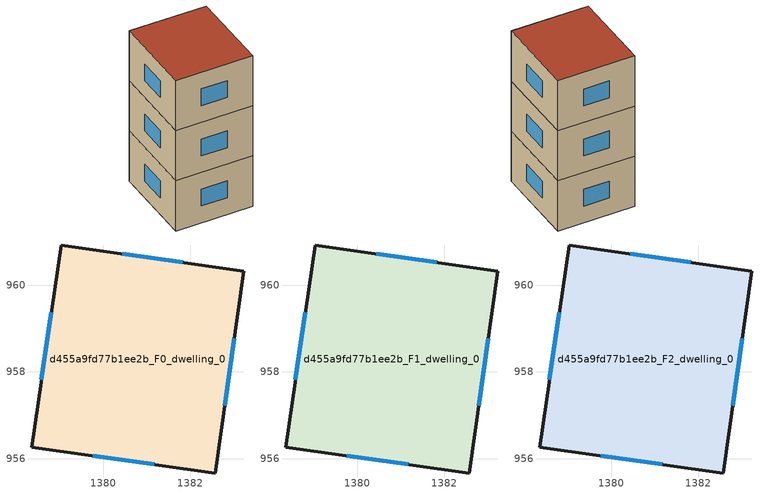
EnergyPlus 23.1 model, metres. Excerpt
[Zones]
d455a9fd77b1ee2b_F0_dwelling_0
 floor ground (EU_floor_Construction): 1383.24,960.32 1382.58,955.67 1378.35,956.26 1379.03,960.92 z0
 wall outside (EU_wall_Construction): 1383.24,960.32 1379.03,960.92 1378.35,956.26 1382.58,955.67 1383.24,960.32 z0:3
 window (EU_Window_Construction): 1381.83,960.52 1380.43,960.72 / 1382.8,957.22 1383.02,958.77 / 1379.76,956.07 1381.17,955.87 / 1378.8,959.37 1378.57,957.82 z1:2
d455a9fd77b1ee2b_F1_dwelling_0
 floor to d455a9fd77b1ee2b_F0_dwelling_0 (EU_floor_Construction): 1383.24,960.32 1382.58,955.67 1378.35,956.26 1379.03,960.92 z3
 wall outside (EU_wall_Construction): 1383.24,960.32 1379.03,960.92 1378.35,956.26 1382.58,955.67 1383.24,960.32 z3:6
 window (EU_Window_Construction): 1381.83,960.52 1380.43,960.72 / 1382.8,957.22 1383.02,958.77 / 1379.76,956.07 1381.17,955.87 / 1378.8,959.37 1378.57,957.82 z4:5
d455a9fd77b1ee2b_F2_dwelling_0
 floor to d455a9fd77b1ee2b_F1_dwelling_0 (EU_floor_Construction): 1383.24,960.32 1382.58,955.67 1378.35,956.26 1379.03,960.92 z6
 wall outside (EU_wall_Construction): 1383.24,960.32 1379.03,960.92 1378.35,956.26 1382.58,955.67 1383.24,960.32 z6:9
 window (EU_Window_Construction): 1381.83,960.52 1380.43,960.72 / 1382.8,957.22 1383.02,958.77 / 1379.76,956.07 1381.17,955.87 / 1378.8,959.37 1378.57,957.82 z7:8
 roof outside (EU_roof_Construction): 1382.58,955.67 1383.24,960.32 1379.03,960.92 1378.35,956.26 z9
[Building]
EU S2 Campaign: North Axis=0; Terrain=City; Solar Distribution=FullExterior
[Site:Location]
Bologna: Latitude=44.5; Longitude=11.25; Time Zone=1; Elevation=37
[SizingPeriod:WeatherFileDays]
AnnualSizingPeriod: Begin Month=1; Begin Day of Month=1; End Month=12; End Day of Month=31; Day of Week for Start Day=Monday; Use Weather File Daylight Saving Period=No; Use Weather File Rain and Snow Indicators=No
[MATERIAL]
EU_InternalMass_Material: Roughness=MediumRough; Thickness=0.1; Conductivity=1; Density=1800; Specific Heat=900; Thermal Absorptance=0.9; Solar Absorptance=0.7; Visible Absorptance=0.7
[MATERIAL:NOMASS] Roughness=MediumRough; Thermal Absorptance=0.9; Solar Absorptance=0.7; Visible Absorptance=0.7
Name | Thermal Resistance
EU_wall_NoMass | 0.937881
EU_roof_NoMass | 0.548572
EU_floor_NoMass | 0.71348
[WINDOWMATERIAL:SIMPLEGLAZINGSYSTEM]
EU_Window_SimpleGlazing: UFactor=4.25633; Solar Heat Gain Coefficient=0.85; Visible Transmittance=0.85
[CONSTRUCTION]
EU_wall_Construction: EU_wall_NoMass
EU_roof_Construction: EU_roof_NoMass
EU_floor_Construction: EU_floor_NoMass
EU_Window_Construction: EU_Window_SimpleGlazing
EU_InternalMass_Construction: EU_InternalMass_Material
[ZONE] Type=1; Multiplier=1; Ceiling Height=autocalculate; Floor Area=autocalculate; Part of Total Floor Area=Yes
Name | Volume
d455a9fd77b1ee2b_F0_dwelling_0 | 60.1223
d455a9fd77b1ee2b_F1_dwelling_0; d455a9fd77b1ee2b_F2_dwelling_0 | 60.123
[INTERNALMASS] Construction=EU_InternalMass_Construction; Surface Area=20.041
Name | Zone or ZoneList
d455a9fd77b1ee2b_F0_dwelling_0_EU_InternalMass | d455a9fd77b1ee2b_F0_dwelling_0
d455a9fd77b1ee2b_F1_dwelling_0_EU_InternalMass | d455a9fd77b1ee2b_F1_dwelling_0
d455a9fd77b1ee2b_F2_dwelling_0_EU_InternalMass | d455a9fd77b1ee2b_F2_dwelling_0
[OTHEREQUIPMENT] Fuel Type=Electricity; Design Level Calculation Method=Watts/Area; Power per Zone Floor Area=1; Fraction Latent=0; Fraction Radiant=0; Fraction Lost=0; Carbon Dioxide Generation Rate=0; EndUse Subcategory=EU_Step8_InternalGains
Name | Zone or ZoneList or Space or SpaceList | Schedule
EU_Step8_InternalGain_d455a9fd77b1ee2b_F0_dwelling_0_f000 | d455a9fd77b1ee2b_F0_dwelling_0 | EU_Step8_GainSchedule_d455a9fd77b1ee2b_F0_dwelling_0_f000
EU_Step8_InternalGain_d455a9fd77b1ee2b_F1_dwelling_0_f000 | d455a9fd77b1ee2b_F1_dwelling_0 | EU_Step8_GainSchedule_d455a9fd77b1ee2b_F1_dwelling_0_f000
EU_Step8_InternalGain_d455a9fd77b1ee2b_F2_dwelling_0_f000 | d455a9fd77b1ee2b_F2_dwelling_0 | EU_Step8_GainSchedule_d455a9fd77b1ee2b_F2_dwelling_0_f000
[ZONEVENTILATION:DESIGNFLOWRATE] Schedule=EU_AlwaysOn; Design Flow Rate Calculation Method=AirChanges/Hour; Air Changes per Hour=0.687892; Ventilation Type=Natural; Fan Pressure Rise=0; Fan Total Efficiency=1; Constant Term Coefficient=1; Temperature Term Coefficient=0; Velocity Term Coefficient=0; Velocity Squared Term Coefficient=0; Minimum Indoor Temperature=-100; Maximum Indoor Temperature=100; Delta Temperature=-100; Minimum Outdoor Temperature=-100; Maximum Outdoor Temperature=100; Maximum Wind Speed=40
Name | Zone or ZoneList or Space or SpaceList
EU_ConstantAir_d455a9fd77b1ee2b_F0_dwelling_0 | d455a9fd77b1ee2b_F0_dwelling_0
EU_ConstantAir_d455a9fd77b1ee2b_F1_dwelling_0 | d455a9fd77b1ee2b_F1_dwelling_0
EU_ConstantAir_d455a9fd77b1ee2b_F2_dwelling_0 | d455a9fd77b1ee2b_F2_dwelling_0
[HVACTEMPLATE:THERMOSTAT] Constant Heating Setpoint=20; Constant Cooling Setpoint=50
EU_HeatOnly_d455a9fd77b1ee2b_F0_dwelling_0; EU_HeatOnly_d455a9fd77b1ee2b_F1_dwelling_0; EU_HeatOnly_d455a9fd77b1ee2b_F2_dwelling_0
[HVACTEMPLATE:ZONE:IDEALLOADSAIRSYSTEM] System Availability Schedule=EU_AlwaysOn; Maximum Heating Supply Air Temperature=50; Minimum Cooling Supply Air Temperature=13; Maximum Heating Supply Air Humidity Ratio=0.0156; Minimum Cooling Supply Air Humidity Ratio=0.0077; Heating Limit=NoLimit; Cooling Limit=NoLimit; Heating Availability Schedule=EU_AlwaysOn; Cooling Availability Schedule=EU_CoolingOff; Dehumidification Control Type=ConstantSensibleHeatRatio; Cooling Sensible Heat Ratio=0.7; Dehumidification Setpoint=60; Humidification Control Type=None; Humidification Setpoint=30; Outdoor Air Method=None; Outdoor Air Flow Rate per Person=0.00944; Outdoor Air Flow Rate per Zone Floor Area=0; Outdoor Air Flow Rate per Zone=0; Demand Controlled Ventilation Type=None; Outdoor Air Economizer Type=NoEconomizer; Heat Recovery Type=None; Sensible Heat Recovery Effectiveness=0.7; Latent Heat Recovery Effectiveness=0.65
Name | Template Thermostat
d455a9fd77b1ee2b_F0_dwelling_0 | EU_HeatOnly_d455a9fd77b1ee2b_F0_dwelling_0
d455a9fd77b1ee2b_F1_dwelling_0 | EU_HeatOnly_d455a9fd77b1ee2b_F1_dwelling_0
d455a9fd77b1ee2b_F2_dwelling_0 | EU_HeatOnly_d455a9fd77b1ee2b_F2_dwelling_0
[SIZING:ZONE] Zone Cooling Design Supply Air Temperature Input Method=SupplyAirTemperature; Zone Cooling Design Supply Air Temperature=13; Zone Heating Design Supply Air Temperature Input Method=SupplyAirTemperature; Zone Heating Design Supply Air Temperature=50; Zone Cooling Design Supply Air Humidity Ratio=0.008; Zone Heating Design Supply Air Humidity Ratio=0.008; Cooling Design Air Flow Method=DesignDay; Cooling Design Air Flow Rate=0; Cooling Minimum Air Flow per Zone Floor Area=0.000762; Cooling Minimum Air Flow=0; Cooling Minimum Air Flow Fraction=0.2; Heating Design Air Flow Method=DesignDay; Heating Design Air Flow Rate=0; Heating Maximum Air Flow per Zone Floor Area=0.002032; Heating Maximum Air Flow=0.141576; Heating Maximum Air Flow Fraction=0.3; Account for Dedicated Outdoor Air System=No; Dedicated Outdoor Air System Control Strategy=NeutralSupplyAir; Dedicated Outdoor Air Low Setpoint Temperature for Design=autosize; Dedicated Outdoor Air High Setpoint Temperature for Design=autosize; Zone Load Sizing Method=Sensible Load Only No Latent Load; Zone Latent Cooling Design Supply Air Humidity Ratio Input Method=HumidityRatioDifference; Zone Cooling Design Supply Air Humidity Ratio Difference=0.005; Zone Latent Heating Design Supply Air Humidity Ratio Input Method=HumidityRatioDifference; Zone Humidification Design Supply Air Humidity Ratio Difference=0.005
d455a9fd77b1ee2b_F0_dwelling_0; d455a9fd77b1ee2b_F1_dwelling_0; d455a9fd77b1ee2b_F2_dwelling_0
[SCHEDULE:CONSTANT]
Name | Hourly Value
EU_AlwaysOn | 1
EU_CoolingOff | 0
[SCHEDULE:FILE] Column Number=1; Rows to Skip at Top=0; Number of Hours of Data=8760; Column Separator=Comma; Interpolate to Timestep=No; Minutes per Item=60; Adjust Schedule for Daylight Savings=Yes
Name | File
EU_Step8_GainSchedule_d455a9fd77b1ee2b_F0_dwelling_0_f000 | ../../schedules/d455a9fd77b1ee2b/d455a9fd77b1ee2b_F0_dwelling_0_f000_gain.csv
EU_Step8_GainSchedule_d455a9fd77b1ee2b_F1_dwelling_0_f000 | ../../schedules/d455a9fd77b1ee2b/d455a9fd77b1ee2b_F1_dwelling_0_f000_gain.csv
EU_Step8_GainSchedule_d455a9fd77b1ee2b_F2_dwelling_0_f000 | ../../schedules/d455a9fd77b1ee2b/d455a9fd77b1ee2b_F2_dwelling_0_f000_gain.csv
